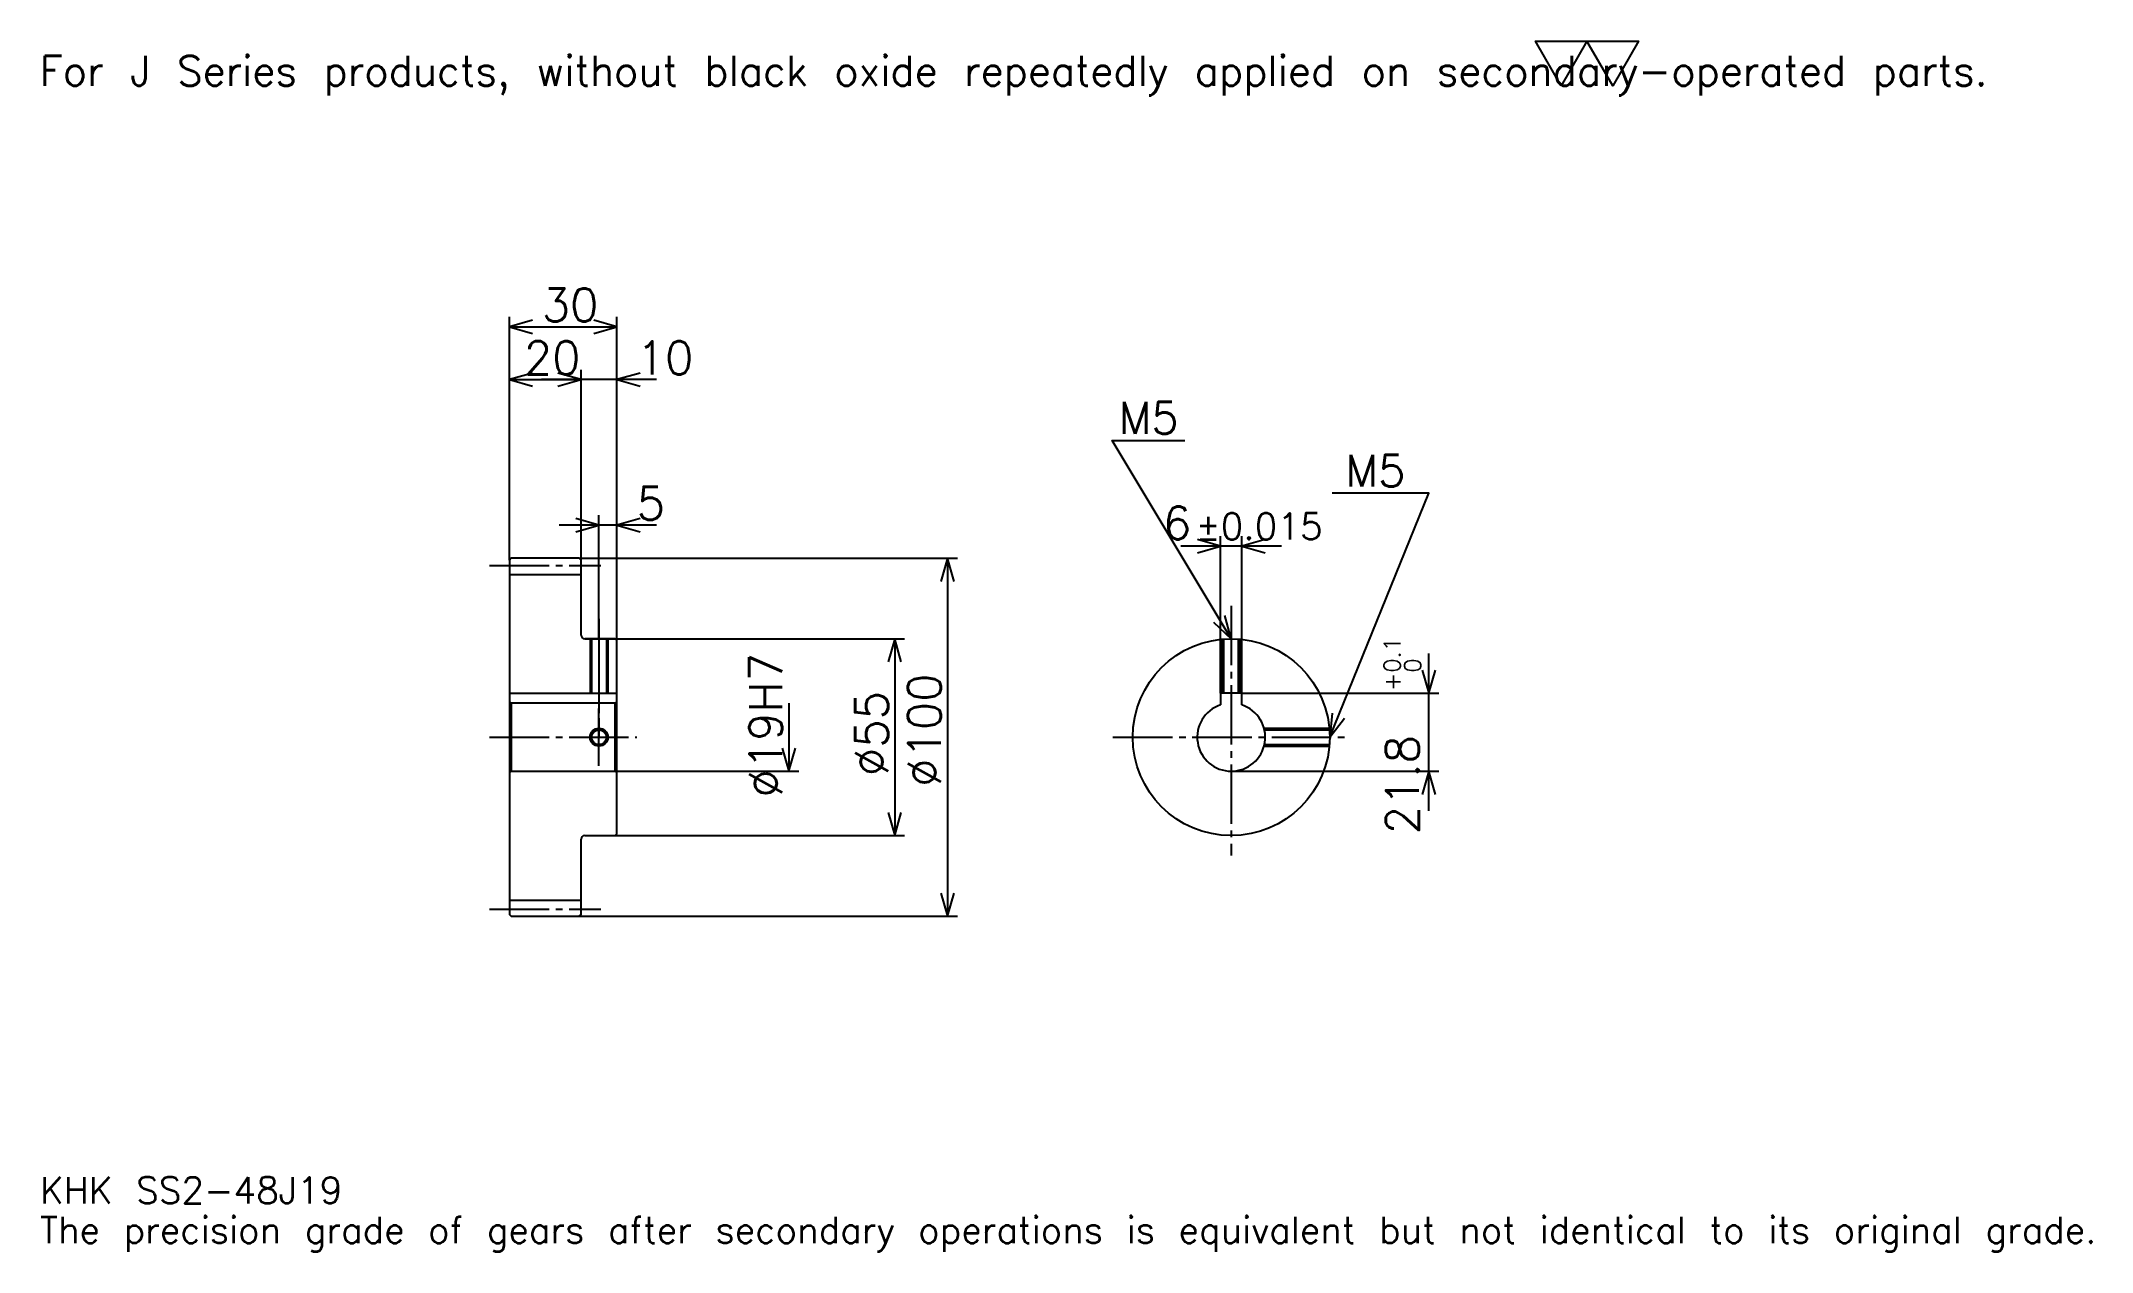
# Model space of a CAD drawing. Extents: x 19 to 592, y 7 to 345.
import ezdxf

# ---------------------------------------------------------------- set-up
doc = ezdxf.new("R2010")
doc.units = 0
doc.linetypes.add('DASHDOT', pattern=[22.173913, 16.630435, -1.847826, 1.847826, -1.847826])
doc.layers.get('0').update_dxf_attribs({"linetype": 'CONTINUOUS'})
doc.layers.add('DASHDOT', color=6, linetype='DASHDOT')
doc.styles.add('KANJI', font='TXT', dxfattribs={"bigfont": 'BIGFONT'})

msp = doc.modelspace()

# ---------------------------------------------------------------- linework, layer by layer
at = {"color": 5}
for p, q in [((149.67392, 200.597824), (149.67392, 268.043457)), ((149.67392, 265.271729), (179.67392, 265.271729)), ((179.67392, 200.597824), (179.67392, 268.043457)), ((169.67392, 200.597824), (169.67392, 253.260864)), ((149.67392, 250.489136), (169.67392, 250.489136)), ((190.76088, 250.489136), (158.58696, 250.489136)), ((174.67392, 200.597824), (174.67392, 212.608688)), ((190.76088, 209.836945), (163.58696, 209.836945)), ((348.304352, 162.897827), (348.304352, 206.739136)), ((354.304352, 162.897827), (354.304352, 206.739136)), ((149.67392, 200.097824), (149.67392, 200.597824)), ((169.17392, 200.597824), (179.67392, 200.597824)), ((169.67392, 200.097824), (169.67392, 200.597824)), ((174.67392, 178.097824), (174.67392, 200.597824)), ((174.67392, 178.097824), (174.67392, 200.597824)), ((179.67392, 200.597824), (274.836975, 200.597824)), ((179.67392, 177.597824), (179.67392, 200.597824)), ((272.065216, 200.597824), (272.065216, 100.597824)), ((365.391296, 203.967392), (337.217407, 203.967392)), ((170.67392, 178.097824), (179.67392, 178.097824)), ((179.67392, 178.097824), (260.054352, 178.097824)), ((257.282623, 178.097824), (257.282623, 123.097824)), ((406.521759, 130.010864), (406.521759, 173.984787)), ((354.304352, 162.897827), (409.293488, 162.897827)), ((227.717407, 160.097824), (227.717407, 141.097824)), ((179.67392, 141.097824), (230.489136, 141.097824)), ((351.304352, 141.097824), (409.293488, 141.097824)), ((170.67392, 123.097824), (179.67392, 123.097824)), ((179.67392, 123.097824), (260.054352, 123.097824)), ((169.17392, 100.597824), (179.67392, 100.597824)), ((179.67392, 100.597824), (274.836975, 100.597824))]:
    msp.add_line(p, q, dxfattribs=at)
at = {"color": 4}
for p, q in [((149.67392, 196.097824), (169.67392, 196.097824)), ((149.67392, 162.897827), (179.67392, 162.897827)), ((179.17392, 160.097824), (179.67392, 160.597824)), ((150.17392, 160.097824), (150.17392, 141.097824)), ((179.17392, 141.097824), (179.67392, 140.597824)), ((149.67392, 105.097824), (169.67392, 105.097824))]:
    msp.add_line(p, q, dxfattribs=at)
at = {"color": 7}
msp.add_lwpolyline([(443.478271, 332.608704), (436.271759, 345.100006), (465.097839, 345.100006), (457.891327, 332.608704), (450.684784, 345.100006), (443.478271, 332.608704)], dxfattribs=at)
at = {"color": 5}
for points in [[(156.141312, 267.119568), (149.67392, 265.271729), (156.141312, 263.42392)], [(173.206528, 263.42392), (179.67392, 265.271729), (173.206528, 267.119568)], [(156.141312, 252.336945), (149.67392, 250.489136), (156.141312, 248.641296)], [(163.206528, 248.641296), (169.67392, 250.489136), (163.206528, 252.336945)], [(163.206528, 248.641296), (169.67392, 250.489136), (163.206528, 252.336945)], [(186.141312, 252.336945), (179.67392, 250.489136), (186.141312, 248.641296)], [(351.304352, 178.097824), (318.043488, 233.532608), (338.369568, 233.532608)], [(378.804352, 150.597824), (406.521759, 218.75), (379.543518, 218.75)], [(168.206528, 207.98912), (174.67392, 209.836945), (168.206528, 211.684784)], [(186.141312, 211.684784), (179.67392, 209.836945), (186.141312, 207.98912)], [(273.913055, 194.130432), (272.065216, 200.597824), (270.217407, 194.130432)], [(341.836975, 202.119568), (348.304352, 203.967392), (341.836975, 205.815216)], [(360.771729, 205.815216), (354.304352, 203.967392), (360.771729, 202.119568)], [(346.392395, 182.692871), (351.304352, 178.097824), (349.561401, 184.594269)], [(259.130432, 171.630432), (257.282623, 178.097824), (255.434784, 171.630432)], [(404.67395, 169.365219), (406.521759, 162.897827), (408.369598, 169.365219)], [(379.529175, 157.284851), (378.804352, 150.597824), (382.952515, 155.892563)], [(225.869568, 147.565216), (227.717407, 141.097824), (229.565216, 147.565216)], [(408.369598, 134.630432), (406.521759, 141.097824), (404.67395, 134.630432)], [(255.434784, 129.565216), (257.282623, 123.097824), (259.130432, 129.565216)], [(270.217407, 107.065216), (272.065216, 100.597824), (273.913055, 107.065216)]]:
    msp.add_lwpolyline(points, dxfattribs=at)
at = {"color": 4}
for points in [[(169.67392, 179.097824), (169.67392, 200.097824), (169.17392, 200.597824), (150.17392, 200.597824), (149.67392, 200.097824), (149.67392, 140.597824)], [(170.67392, 123.097824), (179.17392, 123.097824), (179.67392, 123.597824), (179.67392, 177.597824), (179.17392, 178.097824), (170.67392, 178.097824)], [(172.17392, 178.097824), (172.17392, 162.897827)], [(172.608917, 178.097824), (172.608917, 162.897827)], [(176.738922, 178.097824), (176.738922, 162.897827)], [(177.17392, 178.097824), (177.17392, 162.897827)], [(348.804352, 162.897827), (348.804352, 177.983948)], [(349.239349, 162.897827), (349.239349, 178.020187)], [(353.369354, 162.897827), (353.369354, 178.020187)], [(353.804352, 162.897827), (353.804352, 177.983948)], [(149.67392, 140.597824), (150.17392, 141.097824), (179.17392, 141.097824), (179.17392, 160.097824), (150.17392, 160.097824), (149.67392, 160.597824)], [(354.304352, 159.611694), (354.304352, 162.897827), (348.304352, 162.897827), (348.304352, 159.611694)], [(360.469482, 153.097824), (378.690491, 153.097824)], [(360.577209, 152.662827), (378.726715, 152.662827)], [(360.469482, 148.097824), (378.690491, 148.097824)], [(360.577209, 148.532822), (378.726715, 148.532822)], [(149.67392, 140.597824), (149.67392, 101.097824), (150.17392, 100.597824), (169.17392, 100.597824), (169.67392, 101.097824), (169.67392, 122.097824)]]:
    msp.add_lwpolyline(points, dxfattribs=at)
for centre, radius in [((351.304352, 150.597824), 27.5), ((174.67392, 150.597824), 2.065)]:
    msp.add_circle(centre, radius, dxfattribs=at)
at = {"color": 7}
msp.add_circle((174.67392, 150.597824), 2.5, dxfattribs=at)
at = {"color": 4}
for centre, radius, start, end in [((170.67392, 179.097824), 1, 180, 270), ((351.304352, 150.597824), 9.5, 108.408480326, 71.591519674), ((170.67392, 122.097824), 1, 90, 180)]:
    msp.add_arc(centre, radius, start, end, dxfattribs=at)
at = {"layer": 'DASHDOT', "color": 7}
for p, q in [((144.130447, 198.597824), (175.217392, 198.597824)), ((351.304352, 187.33696), (351.304352, 117.554344)), ((174.67392, 178.097824), (174.67392, 150.597824)), ((144.130447, 150.597824), (185.217407, 150.597824)), ((318.260864, 150.597824), (384.347839, 150.597824)), ((144.130447, 102.597824), (175.217392, 102.597824))]:
    msp.add_line(p, q, dxfattribs=at)
for points in [[(174.67392, 183.641296), (174.67392, 157.35434)], [(174.67392, 142.554352), (174.67392, 158.641296)], [(166.630447, 150.597824), (182.717407, 150.597824)]]:
    msp.add_lwpolyline(points, dxfattribs=at)

# ---------------------------------------------------------------- texts
at = {"color": 7, "style": 'KANJI'}
for s, height, p in [('For J Series products, without black oxide repeatedly applied on secondary-operated parts.', 8.315217, (18.47826, 332.608704)), ('30', 9.23913, (158.668488, 266.75)), ('20', 9.23913, (153.668488, 251.967392)), ('10', 9.23913, (185.217407, 251.967392)), ('M5', 8.869566, (319.891296, 235.380432)), ('M5', 8.869566, (383.239136, 220.597824)), ('5', 9.23913, (185.217407, 211.315216)), ('6', 9.23913, (332.232971, 205.815216)), ('%%p0.015', 7.391304, (341.37854, 205.815216)), ('KHK SS2-48J19', 7.391304, (18.47826, 20.326086)), ('The precision grade of gears after secondary operations is equivalent but not identical to its original grade.', 7.391304, (18.47826, 9.23913))]:
    msp.add_text(s, height=height, dxfattribs=at).set_placement(p)
for s, height, p in [('%%c19H7', 9.23913, (225.869568, 133.736404)), ('0.1', 4.619565, (398.576111, 168.638275)), ('0', 4.619565, (404.304382, 168.638275)), ('%%c100', 9.23913, (270.217407, 136.739136)), ('+', 4.619565, (398.576111, 163.464371)), ('%%c55', 9.23913, (255.434784, 139.741852)), ('21.8', 9.23913, (403.75, 123.473755))]:
    msp.add_text(s, height=height, rotation=90, dxfattribs=at).set_placement(p)

doc.saveas('drawing.dxf')
